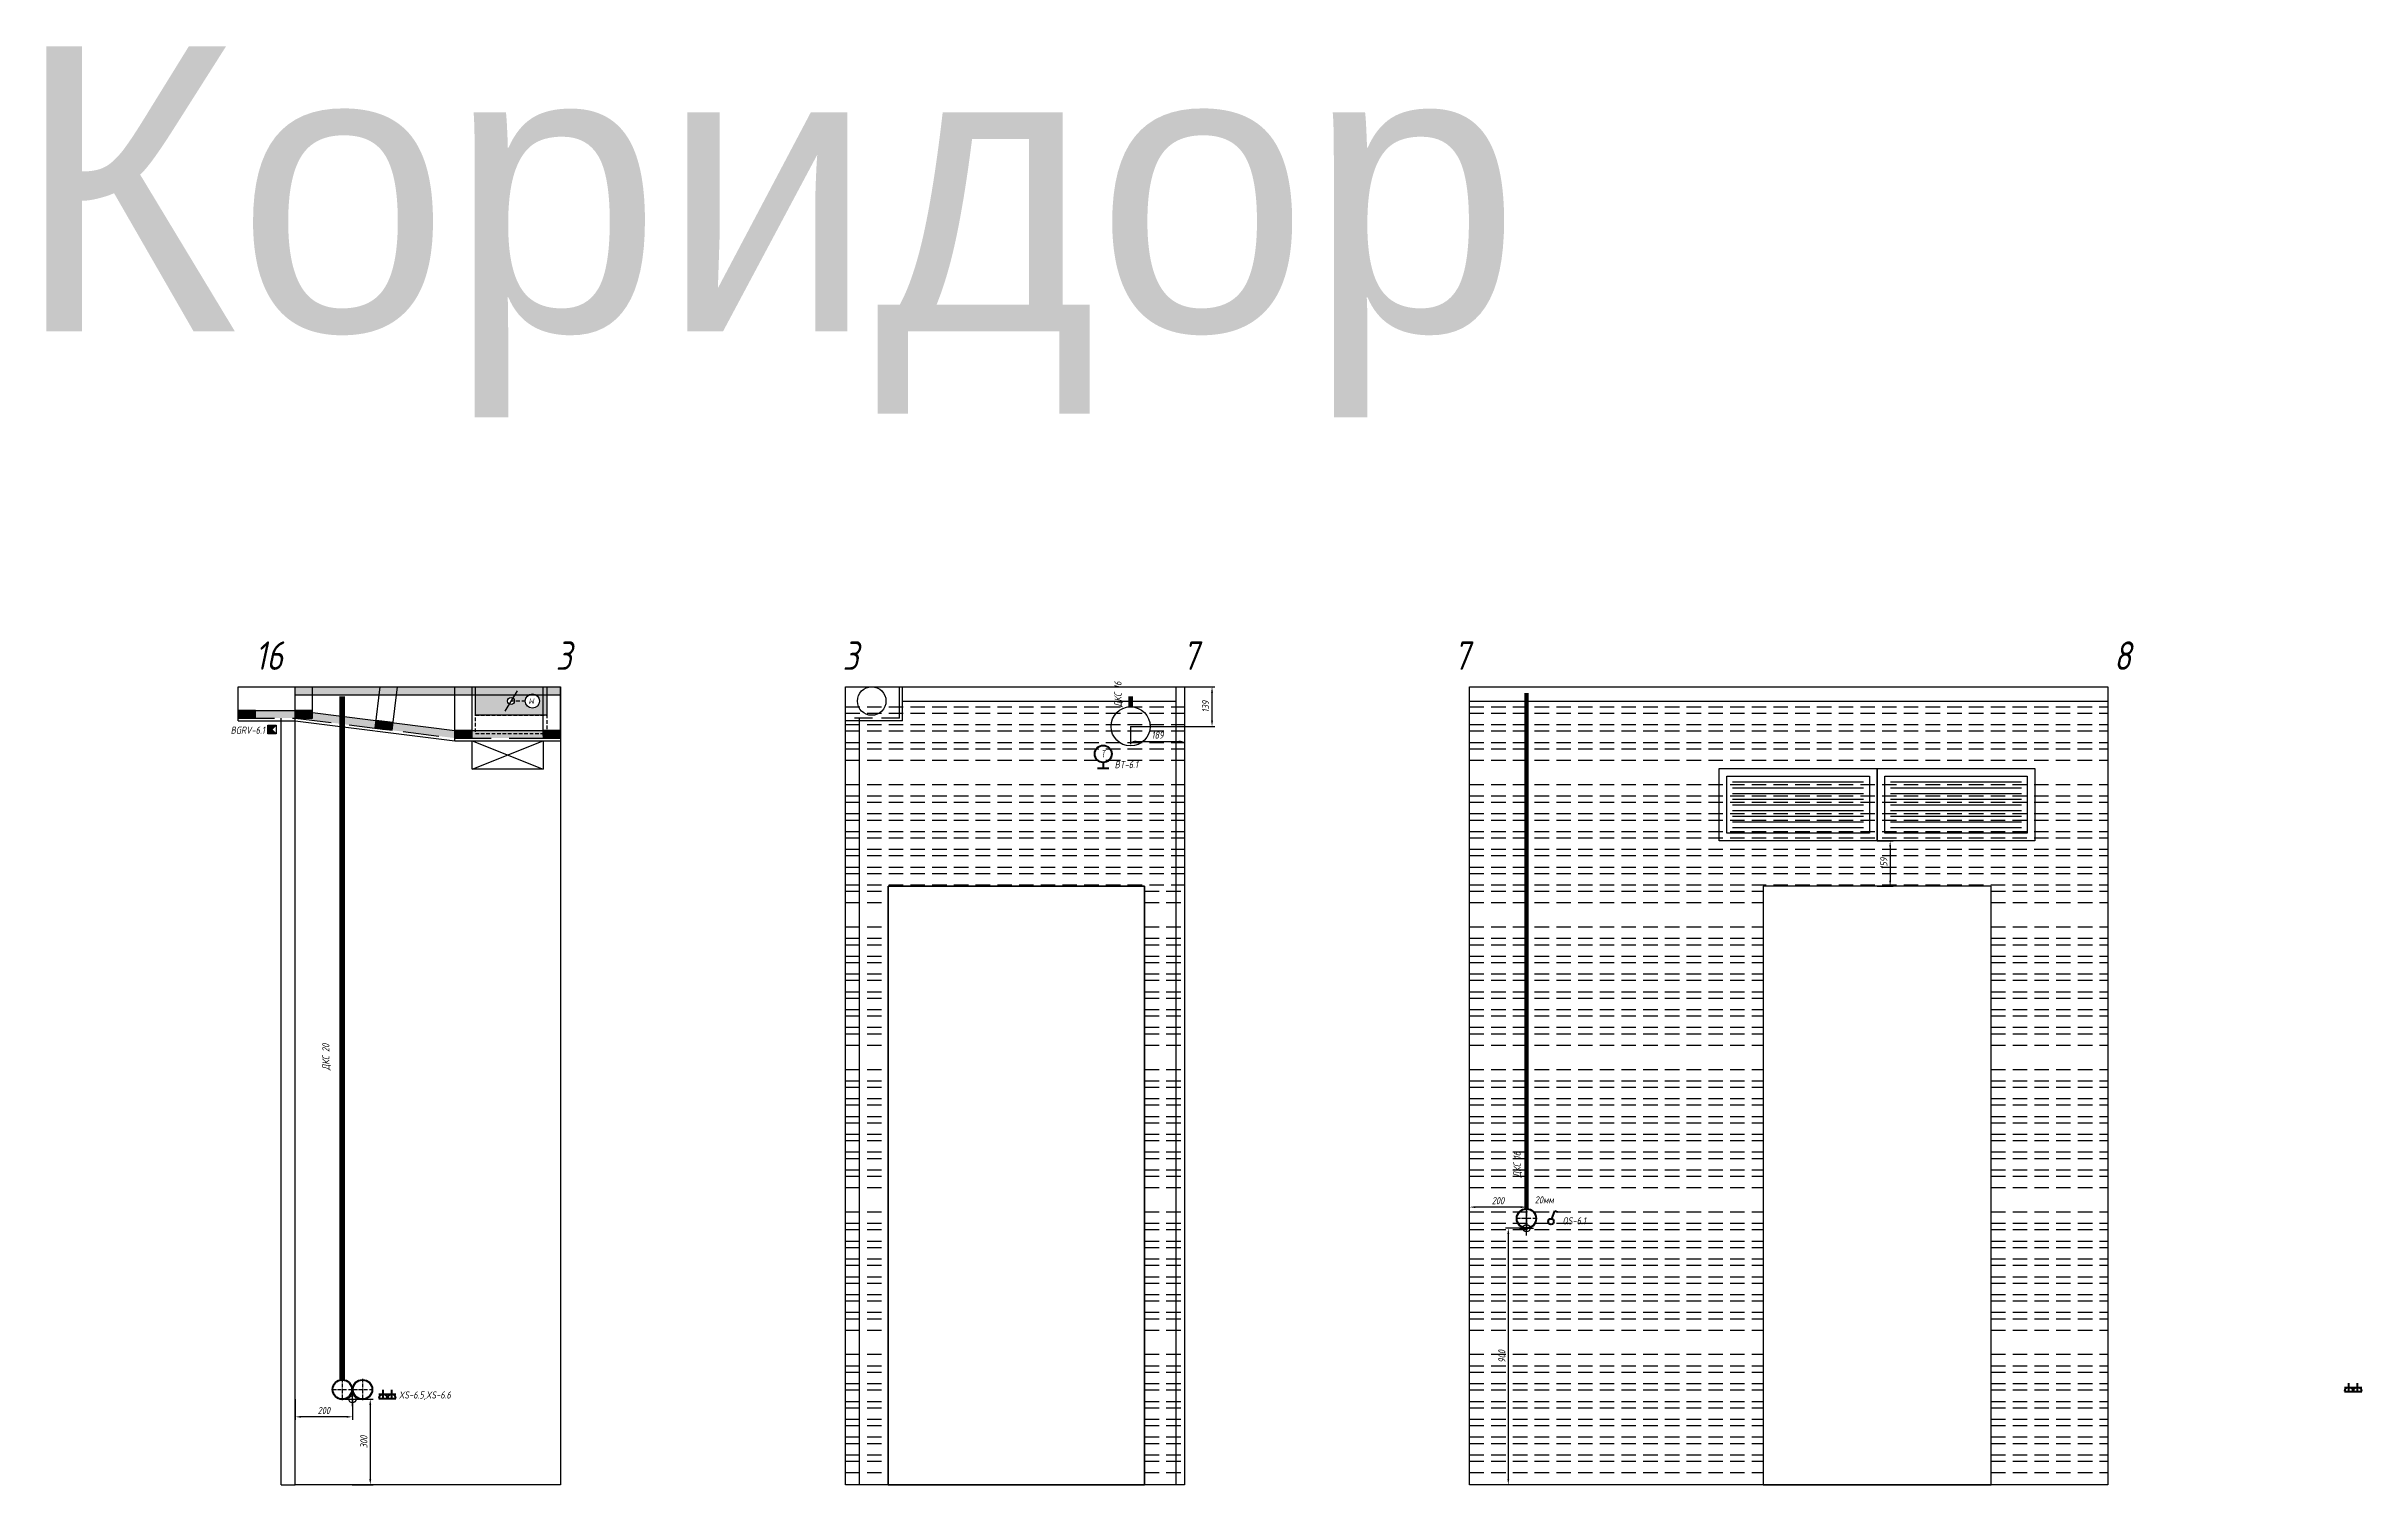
# Model space of a CAD drawing. Header units: millimetres. Extents: x -40374 to 56557, y -58468 to -14063.
# Drawn here: x -6081 to 2043, y -44400 to -39352 of the extents above; entities that cross this region are included whole.
import ezdxf
from ezdxf.enums import TextEntityAlignment as Align

# ---------------------------------------------------------------- set-up
doc = ezdxf.new("R2010")
doc.units = ezdxf.units.MM
doc.header["$PDMODE"] = 34
doc.header["$PDSIZE"] = 25
doc.linetypes.add('ACAD_ISO10W100', pattern=[18.5, 12, -3, 0.5, -3])
doc.linetypes.add('DASHED', pattern=[19.05, 12.7, -6.35])
for name, color, linetype in [('01 Черновое', 7, 'Continuous'), ('02 ОВиК', 7, 'Continuous'), ('02 ЭОМ и СС', 7, 'Continuous'), ('03 Потолок', 7, 'Continuous'), ('04 Лючки', 7, 'Continuous'), ('10 Перегородки', 7, 'Continuous'), ('11 Привязка размеры', 7, 'Continuous')]:
    doc.layers.add(name, color=color, linetype=linetype)
doc.layers.add('100 noprint', color=1, linetype='Continuous', plot=False)
doc.styles.get("Standard").update_dxf_attribs({"font": 'Ubuntu-R.ttf'})
doc.styles.add('ГОСТ-ISOCPEUR', font='isocpeui.ttf', dxfattribs={"width": 0.8})
doc.dimstyles.new('ISO-25', dxfattribs={"dimtxt": 2.5, "dimasz": 2.5, "dimexe": 1.25, "dimexo": 0.625, "dimtad": 1, "dimtxsty": 'Standard', "dimcen": 2.5, "dimadec": 0, "dimazin": 0, "dimtfac": 1, "dimtmove": 0, "dimatfit": 3, "dimfxl": 1, "dimarcsym": 0})

# ---------------------------------------------------------------- blocks, each defined once
blk = doc.blocks.new('дроссель d100')
at = {"color": 0}
for p, q in [((0, 0), (0, 100)), ((0, 100), (250, 100)), ((103.4, 14.7), (146.6, 85.3)), ((250, 100), (250, 0)), ((250, 0), (0, 0))]:
    blk.add_line(p, q, dxfattribs=at)
at = {"color": 0, "linetype": 'DASHED'}
blk.add_line((75, 50), (125, 50), dxfattribs=at)
at = {"color": 0}
for centre, radius in [((50, 50), 25), ((125, 50), 12.5)]:
    blk.add_circle(centre, radius, dxfattribs=at)
at = {"color": 0, "style": 'ГОСТ-ISOCPEUR', "width": 0.8}
blk.add_text('M', height=20, dxfattribs=at).set_placement((50, 50), align=Align.MIDDLE_CENTER)
blk = doc.blocks.new('АП 500х200')
at = {"color": 0, "lineweight": -2}
for p, q in [((-507, 207), (-47, 207)), ((-507, 187), (-47, 187)), ((-507, 167), (-47, 167)), ((-507, 147), (-47, 147)), ((-507, 127), (-47, 127)), ((-507, 107), (-47, 107)), ((-507, 87), (-47, 87)), ((-507, 67), (-47, 67)), ((-507, 47), (-47, 47))]:
    blk.add_line(p, q, dxfattribs=at)
for points in [[(-554, 0), (-554, 254), (0, 254), (0, 0)], [(-527, 27), (-527, 227), (-27, 227), (-27, 27)]]:
    blk.add_lwpolyline(points, close=True, dxfattribs=at)
blk = doc.blocks.new('розетка скрытая трехполюсная')
at = {"color": 0, "lineweight": -2}
for p, q in [((-1.5, 1.5), (1.5, 1.5)), ((-1.5, 0), (1.5, 0)), ((0, 0), (0, 3))]:
    blk.add_line(p, q, dxfattribs=at)
blk.add_arc((0, 0), 1.5, 0, 180, dxfattribs=at)
blk = doc.blocks.new('*D870')
at = {"layer": '11 Привязка размеры', "color": 0, "lineweight": -2}
for p, q in [((-5007.9, -44099.7), (-4934.2, -44099.7)), ((-4944.2, -44119.7), (-4944.2, -44379.7)), ((-5007.9, -44399.7), (-4934.2, -44399.7))]:
    blk.add_line(p, q, dxfattribs=at)
at = {"layer": '11 Привязка размеры', "color": 0}
for points in [[(-4940.9, -44119.7), (-4947.6, -44119.7), (-4944.2, -44099.7)], [(-4947.6, -44379.7), (-4940.9, -44379.7), (-4944.2, -44399.7)]]:
    blk.add_solid(points, dxfattribs=at)
at = {"layer": 'Defpoints', "color": 0}
for p in [(-5007.9, -44099.7), (-5007.9, -44399.7), (-4944.2, -44399.7)]:
    blk.add_point(p, dxfattribs=at)
at = {"layer": '11 Привязка размеры', "color": 0, "insert": (-4966.7, -44249.7), "char_height": 25, "attachment_point": 5, "rotation": 90, "style": 'ГОСТ-ISOCPEUR'}
blk.add_mtext('300', dxfattribs=at)
blk = doc.blocks.new('*D871')
at = {"layer": '11 Привязка размеры', "color": 0, "lineweight": -2}
for p, q in [((-5207.2, -44099.7), (-5207.2, -44171.6)), ((-5006.9, -44099.7), (-5006.9, -44171.6)), ((-5026.9, -44161.6), (-5187.2, -44161.6))]:
    blk.add_line(p, q, dxfattribs=at)
at = {"layer": '11 Привязка размеры', "color": 0}
for points in [[(-5187.2, -44158.2), (-5187.2, -44164.9), (-5207.2, -44161.6)], [(-5026.9, -44164.9), (-5026.9, -44158.2), (-5006.9, -44161.6)]]:
    blk.add_solid(points, dxfattribs=at)
at = {"layer": 'Defpoints', "color": 0}
for p in [(-5207.2, -44099.7), (-5006.9, -44099.7), (-5207.2, -44161.6)]:
    blk.add_point(p, dxfattribs=at)
at = {"layer": '11 Привязка размеры', "color": 0, "insert": (-5107, -44139.1), "char_height": 25, "attachment_point": 5, "style": 'ГОСТ-ISOCPEUR'}
blk.add_mtext('200', dxfattribs=at)
blk = doc.blocks.new('датчик температуры')
at = {"color": 0, "lineweight": -2}
for p, q in [((-2, 0), (2, 0)), ((0, 2), (0, 0))]:
    blk.add_line(p, q, dxfattribs=at)
blk.add_circle((0, 5), 3, dxfattribs=at)
at = {"color": 0, "lineweight": -2, "style": 'ГОСТ-ISOCPEUR', "width": 0.6}
blk.add_text('T', height=2.5, rotation=360, dxfattribs=at).set_placement((-0.01, 5), align=Align.MIDDLE_CENTER)
blk = doc.blocks.new('*D876')
at = {"layer": '11 Привязка размеры', "color": 0, "lineweight": -2}
for p, q in [((-2276.4, -41599.7), (-1980.6, -41599.7)), ((-1990.6, -41718.7), (-1990.6, -41619.7)), ((-2276.4, -41738.7), (-1980.6, -41738.7))]:
    blk.add_line(p, q, dxfattribs=at)
at = {"layer": '11 Привязка размеры', "color": 0}
for points in [[(-1987.2, -41619.7), (-1993.9, -41619.7), (-1990.6, -41599.7)], [(-1993.9, -41718.7), (-1987.2, -41718.7), (-1990.6, -41738.7)]]:
    blk.add_solid(points, dxfattribs=at)
at = {"layer": 'Defpoints', "color": 0}
for p in [(-2276.4, -41599.7), (-1990.6, -41599.7), (-2276.4, -41738.7)]:
    blk.add_point(p, dxfattribs=at)
at = {"layer": '11 Привязка размеры', "color": 0, "insert": (-2013.1, -41669.2), "char_height": 25, "attachment_point": 5, "rotation": 90, "style": 'ГОСТ-ISOCPEUR'}
blk.add_mtext('139', dxfattribs=at)
blk = doc.blocks.new('*D877')
at = {"layer": '11 Привязка размеры', "color": 0, "lineweight": -2}
for p, q in [((-2276.4, -41738.7), (-2276.4, -41801.5)), ((-2087.2, -41738.7), (-2087.2, -41801.5)), ((-2256.4, -41791.5), (-2107.2, -41791.5))]:
    blk.add_line(p, q, dxfattribs=at)
at = {"layer": '11 Привязка размеры', "color": 0}
for points in [[(-2256.4, -41788.2), (-2256.4, -41794.8), (-2276.4, -41791.5)], [(-2107.2, -41794.8), (-2107.2, -41788.2), (-2087.2, -41791.5)]]:
    blk.add_solid(points, dxfattribs=at)
at = {"layer": 'Defpoints', "color": 0}
for p in [(-2276.4, -41738.7), (-2087.2, -41738.7), (-2087.2, -41791.5)]:
    blk.add_point(p, dxfattribs=at)
at = {"layer": '11 Привязка размеры', "color": 0, "insert": (-2181.8, -41769), "char_height": 25, "attachment_point": 5, "style": 'ГОСТ-ISOCPEUR'}
blk.add_mtext('189', dxfattribs=at)
blk = doc.blocks.new('кнопка 1')
at = {"color": 0, "lineweight": -2}
for p, q in [((0.35, 0.94), (1.39, 3.78)), ((1.39, 3.78), (2.34, 3.45))]:
    blk.add_line(p, q, dxfattribs=at)
blk.add_circle((0, 0), 1, dxfattribs=at)
blk = doc.blocks.new('*D879')
at = {"layer": '11 Привязка размеры', "color": 0, "lineweight": -2}
for p, q in [((-887.2, -43499.7), (-961, -43499.7)), ((-951, -43519.7), (-951, -44379.7)), ((-887.2, -44399.7), (-961, -44399.7))]:
    blk.add_line(p, q, dxfattribs=at)
at = {"layer": '11 Привязка размеры', "color": 0}
for points in [[(-947.7, -43519.7), (-954.3, -43519.7), (-951, -43499.7)], [(-954.3, -44379.7), (-947.7, -44379.7), (-951, -44399.7)]]:
    blk.add_solid(points, dxfattribs=at)
at = {"layer": 'Defpoints', "color": 0}
for p in [(-887.2, -43499.7), (-951, -44399.7), (-887.2, -44399.7)]:
    blk.add_point(p, dxfattribs=at)
at = {"layer": '11 Привязка размеры', "color": 0, "insert": (-973.5, -43949.7), "char_height": 25, "attachment_point": 5, "rotation": 90, "style": 'ГОСТ-ISOCPEUR'}
blk.add_mtext('900', dxfattribs=at)
blk = doc.blocks.new('*D882')
at = {"layer": '11 Привязка размеры', "color": 0, "lineweight": -2}
for p, q in [((-1087.2, -43499.7), (-1087.2, -43415.6)), ((-907.2, -43425.6), (-1067.2, -43425.6)), ((-887.2, -43499.7), (-887.2, -43415.6))]:
    blk.add_line(p, q, dxfattribs=at)
at = {"layer": '11 Привязка размеры', "color": 0}
for points in [[(-1067.2, -43422.3), (-1067.2, -43428.9), (-1087.2, -43425.6)], [(-907.2, -43428.9), (-907.2, -43422.3), (-887.2, -43425.6)]]:
    blk.add_solid(points, dxfattribs=at)
at = {"layer": 'Defpoints', "color": 0}
for p in [(-1087.2, -43425.6), (-1087.2, -43499.7), (-887.2, -43499.7)]:
    blk.add_point(p, dxfattribs=at)
at = {"layer": '11 Привязка размеры', "color": 0, "insert": (-987.2, -43403.1), "char_height": 25, "attachment_point": 5, "style": 'ГОСТ-ISOCPEUR'}
blk.add_mtext('200', dxfattribs=at)
blk = doc.blocks.new('*D898')
at = {"layer": '11 Привязка размеры', "color": 0, "lineweight": -2}
for p, q in [((342.8, -42140.7), (398.9, -42140.7)), ((388.9, -42160.7), (388.9, -42279.7)), ((342.8, -42299.7), (398.9, -42299.7))]:
    blk.add_line(p, q, dxfattribs=at)
at = {"layer": '11 Привязка размеры', "color": 0}
for points in [[(392.2, -42160.7), (385.6, -42160.7), (388.9, -42140.7)], [(385.6, -42279.7), (392.2, -42279.7), (388.9, -42299.7)]]:
    blk.add_solid(points, dxfattribs=at)
at = {"layer": 'Defpoints', "color": 0}
for p in [(342.8, -42140.7), (342.8, -42299.7), (388.9, -42299.7)]:
    blk.add_point(p, dxfattribs=at)
at = {"layer": '11 Привязка размеры', "color": 0, "insert": (366.4, -42220.2), "char_height": 25, "attachment_point": 5, "rotation": 90, "style": 'ГОСТ-ISOCPEUR'}
blk.add_mtext('159', dxfattribs=at)
blk = doc.blocks.new('Охранный датчик')
blk.add_hatch(color=0).paths.add_polyline_path([(3, 3), (0, 3), (0, 0), (3, 0), (1.5, 1.5)])
at = {"color": 0}
for p, q in [((3, 3), (1.5, 1.5)), ((1.5, 1.5), (3, 0))]:
    blk.add_line(p, q, dxfattribs=at)
blk.add_lwpolyline([(3, 0), (0, 0), (0, 3), (3, 3)], close=True, dxfattribs=at)

msp = doc.modelspace()

# ---------------------------------------------------------------- hatches: boundary and pattern name
at = {"layer": '02 ОВиК', "lineweight": -2}
h = msp.add_hatch(color=254, dxfattribs=at)
h.paths.add_polyline_path([(-4325.2, -41599.7), (-4575.2, -41599.7), (-4575.2, -41699.7), (-4325.2, -41699.7)])
h.paths.add_polyline_path([(-4450.2, -41662.2, -0.138325), (-4456.8, -41660.4, -0.756968), (-4450.2, -41637.2, -0.138325), (-4443.7, -41639.1, -0.260938), (-4437.7, -41649.7, -0.414214)], flags=16)
h.paths.add_polyline_path([(-4365.2, -41634.7), (-4385.3, -41634.7), (-4385.3, -41664.7), (-4365.2, -41664.7)], flags=8)
h.paths.add_polyline_path([(-4365.2, -41634.7), (-4385.3, -41634.7), (-4385.3, -41664.7), (-4365.2, -41664.7)], flags=8)
h.paths.add_polyline_path([(-4375.2, -41674.7, -0.414214), (-4400.2, -41649.7, -0.414214), (-4375.2, -41624.7, -1)], flags=16)
at = {"layer": '03 Потолок', "lineweight": -2}
for color, points in [(9, [(-4277.2, -41599.7), (-5207.2, -41599.7), (-5207.2, -41627.7), (-4277.2, -41627.7)]), (252, [(-5347.2, -41709.7), (-5347.2, -41682.7), (-5407.2, -41682.7), (-5407.2, -41709.7)]), (9, [(-5207.2, -41709.7), (-5207.2, -41682.7), (-5347.2, -41682.7), (-5347.2, -41709.7)]), (252, [(-5147.2, -41709.7), (-5147.2, -41682.7), (-5207.2, -41682.7), (-5207.2, -41709.7)]), (252, [(-4867.7, -41752.2), (-4864.3, -41725.4), (-4923.9, -41717.9), (-4927.2, -41744.7)]), (252, [(-4587.2, -41779.7), (-4587.2, -41752.7), (-4647.2, -41752.7), (-4647.2, -41779.7)]), (9, [(-4337.2, -41770.2), (-4337.2, -41752.7), (-4587.2, -41752.7), (-4587.2, -41779.7), (-4337.2, -41779.7)]), (252, [(-4277.2, -41779.7), (-4277.2, -41752.7), (-4337.2, -41752.7), (-4337.2, -41779.7)])]:
    msp.add_hatch(color=color, dxfattribs=at).paths.add_polyline_path(points)
h = msp.add_hatch(color=9, dxfattribs=at)
h.paths.add_polyline_path([(-4989.6, -41709.7), (-5147.2, -41690), (-5147.2, -41709.7)])
h.paths.add_polyline_path([(-4923.9, -41717.9), (-4989.6, -41709.7), (-5207.2, -41709.7), (-4927.2, -41744.7)])
h.paths.add_polyline_path([(-4647.2, -41752.5), (-4864.3, -41725.4), (-4867.7, -41752.2), (-4647.2, -41779.7), (-4647.2, -41752.7)])

# ---------------------------------------------------------------- linework, layer by layer
at = {"layer": '01 Черновое'}
for points in [[(-5207.2, -44399.7), (-5207.2, -41599.7), (-4277.2, -41599.7), (-4277.2, -44399.7)], [(-2087.2, -41599.7), (-2087.2, -44399.7), (-3277.2, -44399.7), (-3277.2, -41599.7)], [(-1087.2, -44399.7), (-1087.2, -41599.7), (1152.8, -41599.7), (1152.8, -44399.7)], [(-2227.2, -42299.7), (-2227.2, -44399.7), (-3127.2, -44399.7), (-3127.2, -42299.7)], [(-57.2, -42299.7), (-57.2, -44399.7), (742.8, -44399.7), (742.8, -42299.7)]]:
    msp.add_lwpolyline(points, close=True, dxfattribs=at)
at = {"layer": '02 ОВиК', "linetype": 'DASHED', "lineweight": -2, "flags": 128}
msp.add_lwpolyline([(-4575.2, -41699.7), (-4325.2, -41699.7), (-4325.2, -41764.7), (-4575.2, -41764.7)], close=True, dxfattribs=at)
at = {"layer": '02 ОВиК', "linetype": 'Continuous', "lineweight": -2}
msp.add_circle((-3184.7, -41649.7), 50, dxfattribs=at)
msp.add_circle((-3184.7, -41649.7), 50, dxfattribs=at)
at = {"layer": '02 ОВиК', "color": 1}
msp.add_circle((-2276.4, -41738.7), 68.5, dxfattribs=at)
msp.add_circle((-2276.4, -41738.7), 68.5, dxfattribs=at)
at = {"layer": '02 ЭОМ и СС', "color": 1, "flags": 128}
msp.add_lwpolyline([(-5042.4, -44031.7, 20, 20, 0), (-5042.4, -41632.7, 20, 20, 0)], format="xyseb", dxfattribs=at)
at = {"layer": '02 ЭОМ и СС', "const_width": 16, "flags": 128}
msp.add_lwpolyline([(-2276.4, -41670.2), (-2276.4, -41632.7)], dxfattribs=at)
msp.add_lwpolyline([(-2276.4, -41670.2), (-2276.4, -41632.7)], dxfattribs=at)
at = {"layer": '02 ЭОМ и СС', "color": 3, "flags": 128}
msp.add_lwpolyline([(-887.2, -43431.7, 16, 16, 0), (-887.2, -41621.2, 16, 16, 0)], format="xyseb", dxfattribs=at)
msp.add_lwpolyline([(-887.2, -43431.7, 16, 16, 0), (-887.2, -41621.2, 16, 16, 0)], format="xyseb", dxfattribs=at)
at = {"layer": '02 ЭОМ и СС', "color": 3, "lineweight": 40}
msp.add_circle((-887.2, -43465.7), 34, dxfattribs=at)
msp.add_circle((-887.2, -43465.7), 34, dxfattribs=at)
at = {"layer": '02 ЭОМ и СС', "color": 1, "lineweight": 40}
for centre in [(-5042.4, -44065.7), (-4971.4, -44065.7)]:
    msp.add_circle(centre, 34, dxfattribs=at)
at = {"layer": '03 Потолок', "color": 1, "lineweight": -2}
for p, q in [((-5407.2, -41719.2), (-5407.2, -41599.7)), ((-5407.2, -41599.7), (-4277.2, -41599.7)), ((-5207.2, -41682.7), (-5207.2, -41599.7)), ((-5207.2, -41627.7), (-4277.2, -41627.7)), ((-5147.2, -41682.7), (-5147.2, -41599.7)), ((-4927.2, -41744.7), (-4909.1, -41599.7)), ((-4867.7, -41752.2), (-4848.6, -41599.7)), ((-4647.2, -41779.7), (-4647.2, -41599.7)), ((-4587.2, -41779.7), (-4587.2, -41599.7)), ((-4337.2, -41770.2), (-4337.2, -41599.7)), ((-4277.2, -41779.7), (-4277.2, -41599.7)), ((-5407.2, -41682.7), (-5147.2, -41682.7)), ((-5407.2, -41719.2), (-5207.8, -41719.2)), ((-5207.8, -41719.2), (-5207.2, -41709.7)), ((-5207.8, -41719.2), (-4647.8, -41789.2)), ((-5147.2, -41690), (-4647.2, -41752.5)), ((-4587.2, -41752.7), (-4277.2, -41752.7)), ((-4647.8, -41789.2), (-4647.2, -41779.7)), ((-4647.8, -41789.2), (-4277.2, -41789.2))]:
    msp.add_line(p, q, dxfattribs=at)
at = {"layer": '03 Потолок', "color": 1, "ltscale": 5}
for p, q in [((-3086.7, -41709.7), (-3086.7, -41599.7)), ((-3077.2, -41719.2), (-3077.2, -41599.7)), ((-3077.2, -41649.7), (-2117.2, -41649.7)), ((-1087.2, -41649.7), (1152.8, -41649.7)), ((-3077.2, -41719.2), (-3277.2, -41719.2))]:
    msp.add_line(p, q, dxfattribs=at)
at = {"layer": '03 Потолок', "color": 1, "linetype": 'DASHED', "ltscale": 10}
for p, q in [((-5407.2, -41709.7), (-5207.2, -41709.7)), ((-5207.2, -41709.7), (-4647.2, -41779.7)), ((-4647.2, -41779.7), (-4277.2, -41779.7))]:
    msp.add_line(p, q, dxfattribs=at)
at = {"layer": '03 Потолок', "color": 1, "linetype": 'DASHED', "ltscale": 5}
msp.add_line((-3086.7, -41709.7), (-3277.2, -41709.7), dxfattribs=at)
at = {"layer": '03 Потолок', "color": 1, "lineweight": -2}
for points in [[(-5347.2, -41709.7), (-5347.2, -41682.7), (-5407.2, -41682.7), (-5407.2, -41709.7)], [(-5147.2, -41709.7), (-5147.2, -41682.7), (-5207.2, -41682.7), (-5207.2, -41709.7)], [(-4867.7, -41752.2), (-4864.3, -41725.4), (-4923.9, -41717.9), (-4927.2, -41744.7)], [(-4587.2, -41779.7), (-4587.2, -41752.7), (-4647.2, -41752.7), (-4647.2, -41779.7)], [(-4277.2, -41779.7), (-4277.2, -41752.7), (-4337.2, -41752.7), (-4337.2, -41779.7)]]:
    msp.add_lwpolyline(points, close=True, dxfattribs=at)
at = {"layer": '04 Лючки', "color": 2, "lineweight": -2}
for p, q in [((-4587.2, -41789.2), (-4337.2, -41889.2)), ((-4587.2, -41889.2), (-4337.2, -41789.2))]:
    msp.add_line(p, q, dxfattribs=at)
msp.add_lwpolyline([(-4337.2, -41789.2), (-4337.2, -41889.2), (-4587.2, -41889.2), (-4587.2, -41789.2)], close=True, dxfattribs=at)
at = {"layer": '10 Перегородки', "color": 74, "linetype": 'Continuous', "ltscale": 10}
msp.add_line((-2117.2, -41599.7), (-2117.2, -44399.7), dxfattribs=at)
at = {"layer": '10 Перегородки', "color": 3, "linetype": 'Continuous', "ltscale": 10}
for p, q in [((-5257.2, -44399.7), (-5257.2, -41709.7)), ((-3227.2, -44399.7), (-3227.2, -41709.7)), ((-5257.2, -44399.7), (-5207.2, -44399.7))]:
    msp.add_line(p, q, dxfattribs=at)
at = {"layer": '100 noprint', "linetype": 'DASHED', "ltscale": 4}
for p, q in [((-3277.2, -41669.7), (-2087.2, -41669.7)), ((-1087.2, -41669.7), (1152.8, -41669.7)), ((-3277.2, -41692.2), (-2087.2, -41692.2)), ((-3277.2, -41732.2), (-2087.2, -41732.2)), ((-3277.2, -41754.7), (-2087.2, -41754.7)), ((-1087.2, -41692.2), (1152.8, -41692.2)), ((-1087.2, -41732.2), (1152.8, -41732.2)), ((-1087.2, -41754.7), (1152.8, -41754.7)), ((-3277.2, -41794.7), (-2087.2, -41794.7)), ((-3277.2, -41817.2), (-2087.2, -41817.2)), ((-1087.2, -41794.7), (1152.8, -41794.7)), ((-1087.2, -41817.2), (1152.8, -41817.2)), ((-3277.2, -41857.2), (-2087.2, -41857.2)), ((-1087.2, -41857.2), (1152.8, -41857.2)), ((-3277.2, -41942.2), (-2087.2, -41942.2)), ((-3277.2, -41982.2), (-2087.2, -41982.2)), ((-1087.2, -41942.2), (1152.8, -41942.2)), ((-1087.2, -41982.2), (1152.8, -41982.2)), ((-3277.2, -42004.7), (-2087.2, -42004.7)), ((-3277.2, -42044.7), (-2087.2, -42044.7)), ((-3277.2, -42067.2), (-2087.2, -42067.2)), ((-1087.2, -42004.7), (1152.8, -42004.7)), ((-1087.2, -42044.7), (1152.8, -42044.7)), ((-1087.2, -42067.2), (1152.8, -42067.2)), ((-3277.2, -42107.2), (-2087.2, -42107.2)), ((-3277.2, -42129.7), (-2087.2, -42129.7)), ((-1087.2, -42107.2), (1152.8, -42107.2)), ((-1087.2, -42129.7), (1152.8, -42129.7)), ((-3277.2, -42169.7), (-2087.2, -42169.7)), ((-3277.2, -42192.2), (-2087.2, -42192.2)), ((-3277.2, -42232.2), (-2087.2, -42232.2)), ((-1087.2, -42169.7), (1152.8, -42169.7)), ((-1087.2, -42192.2), (1152.8, -42192.2)), ((-1087.2, -42232.2), (1152.8, -42232.2)), ((-3277.2, -42254.7), (-2087.2, -42254.7)), ((-3277.2, -42294.7), (-2087.2, -42294.7)), ((-3277.2, -42317.2), (-3127.2, -42317.2)), ((-2227.2, -42317.2), (-2087.2, -42317.2)), ((-1087.2, -42254.7), (1152.8, -42254.7)), ((-1087.2, -42294.7), (1152.8, -42294.7)), ((-1087.2, -42317.2), (-57.2, -42317.2)), ((742.8, -42317.2), (1152.8, -42317.2)), ((-3277.2, -42357.2), (-3127.2, -42357.2)), ((-2227.2, -42357.2), (-2087.2, -42357.2)), ((-1087.2, -42357.2), (-57.2, -42357.2)), ((742.8, -42357.2), (1152.8, -42357.2)), ((-3277.2, -42442.2), (-3127.2, -42442.2)), ((-3277.2, -42482.2), (-3127.2, -42482.2)), ((-2227.2, -42442.2), (-2087.2, -42442.2)), ((-2227.2, -42482.2), (-2087.2, -42482.2)), ((-1087.2, -42442.2), (-57.2, -42442.2)), ((-1087.2, -42482.2), (-57.2, -42482.2)), ((742.8, -42442.2), (1152.8, -42442.2)), ((742.8, -42482.2), (1152.8, -42482.2)), ((-3277.2, -42504.7), (-3127.2, -42504.7)), ((-3277.2, -42544.7), (-3127.2, -42544.7)), ((-3277.2, -42567.2), (-3127.2, -42567.2)), ((-2227.2, -42504.7), (-2087.2, -42504.7)), ((-2227.2, -42544.7), (-2087.2, -42544.7)), ((-2227.2, -42567.2), (-2087.2, -42567.2)), ((-1087.2, -42504.7), (-57.2, -42504.7)), ((-1087.2, -42544.7), (-57.2, -42544.7)), ((-1087.2, -42567.2), (-57.2, -42567.2)), ((742.8, -42504.7), (1152.8, -42504.7)), ((742.8, -42544.7), (1152.8, -42544.7)), ((742.8, -42567.2), (1152.8, -42567.2)), ((-3277.2, -42607.2), (-3127.2, -42607.2)), ((-3277.2, -42629.7), (-3127.2, -42629.7)), ((-2227.2, -42607.2), (-2087.2, -42607.2)), ((-2227.2, -42629.7), (-2087.2, -42629.7)), ((-1087.2, -42607.2), (-57.2, -42607.2)), ((-1087.2, -42629.7), (-57.2, -42629.7)), ((742.8, -42607.2), (1152.8, -42607.2)), ((742.8, -42629.7), (1152.8, -42629.7)), ((-3277.2, -42669.7), (-3127.2, -42669.7)), ((-3277.2, -42692.2), (-3127.2, -42692.2)), ((-3277.2, -42732.2), (-3127.2, -42732.2)), ((-2227.2, -42669.7), (-2087.2, -42669.7)), ((-2227.2, -42692.2), (-2087.2, -42692.2)), ((-2227.2, -42732.2), (-2087.2, -42732.2)), ((-1087.2, -42669.7), (-57.2, -42669.7)), ((-1087.2, -42692.2), (-57.2, -42692.2)), ((-1087.2, -42732.2), (-57.2, -42732.2)), ((742.8, -42669.7), (1152.8, -42669.7)), ((742.8, -42692.2), (1152.8, -42692.2)), ((742.8, -42732.2), (1152.8, -42732.2)), ((-3277.2, -42754.7), (-3127.2, -42754.7)), ((-3277.2, -42794.7), (-3127.2, -42794.7)), ((-2227.2, -42754.7), (-2087.2, -42754.7)), ((-2227.2, -42794.7), (-2087.2, -42794.7)), ((-1087.2, -42754.7), (-57.2, -42754.7)), ((-1087.2, -42794.7), (-57.2, -42794.7)), ((742.8, -42754.7), (1152.8, -42754.7)), ((742.8, -42794.7), (1152.8, -42794.7)), ((-3277.2, -42817.2), (-3127.2, -42817.2)), ((-3277.2, -42857.2), (-3127.2, -42857.2)), ((-2227.2, -42817.2), (-2087.2, -42817.2)), ((-2227.2, -42857.2), (-2087.2, -42857.2)), ((-1087.2, -42817.2), (-57.2, -42817.2)), ((-1087.2, -42857.2), (-57.2, -42857.2)), ((742.8, -42817.2), (1152.8, -42817.2)), ((742.8, -42857.2), (1152.8, -42857.2)), ((-3277.2, -42942.2), (-3127.2, -42942.2)), ((-2227.2, -42942.2), (-2087.2, -42942.2)), ((-1087.2, -42942.2), (-57.2, -42942.2)), ((742.8, -42942.2), (1152.8, -42942.2)), ((-3277.2, -42982.2), (-3127.2, -42982.2)), ((-3277.2, -43004.7), (-3127.2, -43004.7)), ((-3277.2, -43044.7), (-3127.2, -43044.7)), ((-2227.2, -42982.2), (-2087.2, -42982.2)), ((-2227.2, -43004.7), (-2087.2, -43004.7)), ((-2227.2, -43044.7), (-2087.2, -43044.7)), ((-1087.2, -42982.2), (-57.2, -42982.2)), ((-1087.2, -43004.7), (-57.2, -43004.7)), ((-1087.2, -43044.7), (-57.2, -43044.7)), ((742.8, -42982.2), (1152.8, -42982.2)), ((742.8, -43004.7), (1152.8, -43004.7)), ((742.8, -43044.7), (1152.8, -43044.7)), ((-3277.2, -43067.2), (-3127.2, -43067.2)), ((-3277.2, -43107.2), (-3127.2, -43107.2)), ((-3277.2, -43129.7), (-3127.2, -43129.7)), ((-2227.2, -43067.2), (-2087.2, -43067.2)), ((-2227.2, -43107.2), (-2087.2, -43107.2)), ((-2227.2, -43129.7), (-2087.2, -43129.7)), ((-1087.2, -43067.2), (-57.2, -43067.2)), ((-1087.2, -43107.2), (-57.2, -43107.2)), ((-1087.2, -43129.7), (-57.2, -43129.7)), ((742.8, -43067.2), (1152.8, -43067.2)), ((742.8, -43107.2), (1152.8, -43107.2)), ((742.8, -43129.7), (1152.8, -43129.7)), ((-3277.2, -43169.7), (-3127.2, -43169.7)), ((-3277.2, -43192.2), (-3127.2, -43192.2)), ((-2227.2, -43169.7), (-2087.2, -43169.7)), ((-2227.2, -43192.2), (-2087.2, -43192.2)), ((-1087.2, -43169.7), (-57.2, -43169.7)), ((-1087.2, -43192.2), (-57.2, -43192.2)), ((742.8, -43169.7), (1152.8, -43169.7)), ((742.8, -43192.2), (1152.8, -43192.2)), ((-3277.2, -43232.2), (-3127.2, -43232.2)), ((-3277.2, -43254.7), (-3127.2, -43254.7)), ((-3277.2, -43294.7), (-3127.2, -43294.7)), ((-2227.2, -43232.2), (-2087.2, -43232.2)), ((-2227.2, -43254.7), (-2087.2, -43254.7)), ((-2227.2, -43294.7), (-2087.2, -43294.7)), ((-1087.2, -43232.2), (-57.2, -43232.2)), ((-1087.2, -43254.7), (-57.2, -43254.7)), ((-1087.2, -43294.7), (-57.2, -43294.7)), ((742.8, -43232.2), (1152.8, -43232.2)), ((742.8, -43254.7), (1152.8, -43254.7)), ((742.8, -43294.7), (1152.8, -43294.7)), ((-3277.2, -43317.2), (-3127.2, -43317.2)), ((-3277.2, -43357.2), (-3127.2, -43357.2)), ((-2227.2, -43317.2), (-2087.2, -43317.2)), ((-2227.2, -43357.2), (-2087.2, -43357.2)), ((-1087.2, -43317.2), (-57.2, -43317.2)), ((-1087.2, -43357.2), (-57.2, -43357.2)), ((742.8, -43317.2), (1152.8, -43317.2)), ((742.8, -43357.2), (1152.8, -43357.2)), ((-3277.2, -43442.2), (-3127.2, -43442.2)), ((-2227.2, -43442.2), (-2087.2, -43442.2)), ((-1087.2, -43442.2), (-57.2, -43442.2)), ((742.8, -43442.2), (1152.8, -43442.2)), ((-3277.2, -43482.2), (-3127.2, -43482.2)), ((-3277.2, -43504.7), (-3127.2, -43504.7)), ((-3277.2, -43544.7), (-3127.2, -43544.7)), ((-2227.2, -43482.2), (-2087.2, -43482.2)), ((-2227.2, -43504.7), (-2087.2, -43504.7)), ((-2227.2, -43544.7), (-2087.2, -43544.7)), ((-1087.2, -43482.2), (-57.2, -43482.2)), ((-1087.2, -43504.7), (-57.2, -43504.7)), ((-1087.2, -43544.7), (-57.2, -43544.7)), ((742.8, -43482.2), (1152.8, -43482.2)), ((742.8, -43504.7), (1152.8, -43504.7)), ((742.8, -43544.7), (1152.8, -43544.7)), ((-3277.2, -43567.2), (-3127.2, -43567.2)), ((-3277.2, -43607.2), (-3127.2, -43607.2)), ((-2227.2, -43567.2), (-2087.2, -43567.2)), ((-2227.2, -43607.2), (-2087.2, -43607.2)), ((-1087.2, -43567.2), (-57.2, -43567.2)), ((-1087.2, -43607.2), (-57.2, -43607.2)), ((742.8, -43567.2), (1152.8, -43567.2)), ((742.8, -43607.2), (1152.8, -43607.2)), ((-3277.2, -43629.7), (-3127.2, -43629.7)), ((-3277.2, -43669.7), (-3127.2, -43669.7)), ((-3277.2, -43692.2), (-3127.2, -43692.2)), ((-2227.2, -43629.7), (-2087.2, -43629.7)), ((-2227.2, -43669.7), (-2087.2, -43669.7)), ((-2227.2, -43692.2), (-2087.2, -43692.2)), ((-1087.2, -43629.7), (-57.2, -43629.7)), ((-1087.2, -43669.7), (-57.2, -43669.7)), ((-1087.2, -43692.2), (-57.2, -43692.2)), ((742.8, -43629.7), (1152.8, -43629.7)), ((742.8, -43669.7), (1152.8, -43669.7)), ((742.8, -43692.2), (1152.8, -43692.2)), ((-3277.2, -43732.2), (-3127.2, -43732.2)), ((-3277.2, -43754.7), (-3127.2, -43754.7)), ((-2227.2, -43732.2), (-2087.2, -43732.2)), ((-2227.2, -43754.7), (-2087.2, -43754.7)), ((-1087.2, -43732.2), (-57.2, -43732.2)), ((-1087.2, -43754.7), (-57.2, -43754.7)), ((742.8, -43732.2), (1152.8, -43732.2)), ((742.8, -43754.7), (1152.8, -43754.7)), ((-3277.2, -43794.7), (-3127.2, -43794.7)), ((-3277.2, -43817.2), (-3127.2, -43817.2)), ((-3277.2, -43857.2), (-3127.2, -43857.2)), ((-2227.2, -43794.7), (-2087.2, -43794.7)), ((-2227.2, -43817.2), (-2087.2, -43817.2)), ((-2227.2, -43857.2), (-2087.2, -43857.2)), ((-1087.2, -43794.7), (-57.2, -43794.7)), ((-1087.2, -43817.2), (-57.2, -43817.2)), ((-1087.2, -43857.2), (-57.2, -43857.2)), ((742.8, -43794.7), (1152.8, -43794.7)), ((742.8, -43817.2), (1152.8, -43817.2)), ((742.8, -43857.2), (1152.8, -43857.2)), ((-3277.2, -43942.2), (-3127.2, -43942.2)), ((-2227.2, -43942.2), (-2087.2, -43942.2)), ((-1087.2, -43942.2), (-57.2, -43942.2)), ((742.8, -43942.2), (1152.8, -43942.2)), ((-3277.2, -43982.2), (-3127.2, -43982.2)), ((-3277.2, -44004.7), (-3127.2, -44004.7)), ((-2227.2, -43982.2), (-2087.2, -43982.2)), ((-2227.2, -44004.7), (-2087.2, -44004.7)), ((-1087.2, -43982.2), (-57.2, -43982.2)), ((-1087.2, -44004.7), (-57.2, -44004.7)), ((742.8, -43982.2), (1152.8, -43982.2)), ((742.8, -44004.7), (1152.8, -44004.7)), ((-3277.2, -44044.7), (-3127.2, -44044.7)), ((-3277.2, -44067.2), (-3127.2, -44067.2)), ((-3277.2, -44107.2), (-3127.2, -44107.2)), ((-2227.2, -44044.7), (-2087.2, -44044.7)), ((-2227.2, -44067.2), (-2087.2, -44067.2)), ((-2227.2, -44107.2), (-2087.2, -44107.2)), ((-1087.2, -44044.7), (-57.2, -44044.7)), ((-1087.2, -44067.2), (-57.2, -44067.2)), ((-1087.2, -44107.2), (-57.2, -44107.2)), ((742.8, -44044.7), (1152.8, -44044.7)), ((742.8, -44067.2), (1152.8, -44067.2)), ((742.8, -44107.2), (1152.8, -44107.2)), ((-3277.2, -44129.7), (-3127.2, -44129.7)), ((-3277.2, -44169.7), (-3127.2, -44169.7)), ((-3277.2, -44192.2), (-3127.2, -44192.2)), ((-2227.2, -44129.7), (-2087.2, -44129.7)), ((-2227.2, -44169.7), (-2087.2, -44169.7)), ((-2227.2, -44192.2), (-2087.2, -44192.2)), ((-1087.2, -44129.7), (-57.2, -44129.7)), ((-1087.2, -44169.7), (-57.2, -44169.7)), ((-1087.2, -44192.2), (-57.2, -44192.2)), ((742.8, -44129.7), (1152.8, -44129.7)), ((742.8, -44169.7), (1152.8, -44169.7)), ((742.8, -44192.2), (1152.8, -44192.2)), ((-3277.2, -44232.2), (-3127.2, -44232.2)), ((-3277.2, -44254.7), (-3127.2, -44254.7)), ((-2227.2, -44232.2), (-2087.2, -44232.2)), ((-2227.2, -44254.7), (-2087.2, -44254.7)), ((-1087.2, -44232.2), (-57.2, -44232.2)), ((-1087.2, -44254.7), (-57.2, -44254.7)), ((742.8, -44232.2), (1152.8, -44232.2)), ((742.8, -44254.7), (1152.8, -44254.7)), ((-3277.2, -44294.7), (-3127.2, -44294.7)), ((-3277.2, -44317.2), (-3127.2, -44317.2)), ((-3277.2, -44357.2), (-3127.2, -44357.2)), ((-2227.2, -44294.7), (-2087.2, -44294.7)), ((-2227.2, -44317.2), (-2087.2, -44317.2)), ((-2227.2, -44357.2), (-2087.2, -44357.2)), ((-1087.2, -44294.7), (-57.2, -44294.7)), ((-1087.2, -44317.2), (-57.2, -44317.2)), ((-1087.2, -44357.2), (-57.2, -44357.2)), ((742.8, -44294.7), (1152.8, -44294.7)), ((742.8, -44317.2), (1152.8, -44317.2)), ((742.8, -44357.2), (1152.8, -44357.2))]:
    msp.add_line(p, q, dxfattribs=at)
at = {"layer": '100 noprint'}
for points in [[(-3127.2, -42299.7), (-3127.2, -44399.7), (-2227.2, -44399.7), (-2227.2, -42299.7)], [(-57.2, -42299.7), (-57.2, -44399.7), (742.8, -44399.7), (742.8, -42299.7)]]:
    msp.add_lwpolyline(points, close=True, dxfattribs=at)
at = {"layer": '11 Привязка размеры', "linetype": 'ACAD_ISO10W100'}
for p, q in [((-887.2, -43427.8), (-887.2, -43503.6)), ((-887.2, -43427.8), (-887.2, -43503.6)), ((-853.2, -43465.7), (-921.2, -43465.7)), ((-853.2, -43465.7), (-921.2, -43465.7)), ((-5042.4, -44027.8), (-5042.4, -44103.6)), ((-4971.4, -44027.8), (-4971.4, -44103.6)), ((-5076.4, -44065.7), (-4937.4, -44065.7))]:
    msp.add_line(p, q, dxfattribs=at)
at = {"layer": '11 Привязка размеры', "lineweight": -2}
for p in [(-887.2, -43499.7), (-887.2, -43499.7), (-5006.9, -44099.7), (-5006.9, -44099.7)]:
    msp.add_point(p, dxfattribs=at)

# ---------------------------------------------------------------- block references
at = {"layer": '02 ОВиК', "linetype": 'Continuous', "lineweight": -2, "rotation": 180}
msp.add_blockref('дроссель d100', (-4325.2, -41599.7), dxfattribs=at)
at = {"layer": '02 ОВиК', "color": 6}
for p in [(342.8, -42140.7), (342.8, -42140.7), (896.8, -42140.7), (896.8, -42140.7)]:
    msp.add_blockref('АП 500х200', p, dxfattribs=at)
at = {"layer": '02 ЭОМ и СС', "color": 1, "lineweight": 40, "xscale": 10, "yscale": 10, "zscale": 10}
for name, p in [('Охранный датчик', (-5304.1, -41764.4)), ('розетка скрытая трехполюсная', (-4899, -44097.4)), ('розетка скрытая трехполюсная', (-4869, -44097.4)), ('розетка скрытая трехполюсная', (1998.4, -44073.1)), ('розетка скрытая трехполюсная', (2028.4, -44073.1))]:
    msp.add_blockref(name, p, dxfattribs=at)
at = {"layer": '02 ЭОМ и СС', "lineweight": 40, "xscale": 10, "yscale": 10, "zscale": 10}
msp.add_blockref('датчик температуры', (-2372.3, -41885.3), dxfattribs=at)
at = {"layer": '02 ЭОМ и СС', "color": 3, "lineweight": 40, "xscale": 10, "yscale": 10, "zscale": 10}
msp.add_blockref('кнопка 1', (-801.2, -43476.2), dxfattribs=at)

# ---------------------------------------------------------------- texts
at = {"layer": '02 ЭОМ и СС', "linetype": 'Continuous', "style": 'ГОСТ-ISOCPEUR', "width": 0.8}
msp.add_text('BGRV-6.1', height=25, dxfattribs=at).set_placement((-5314.1, -41764.4), align=Align.RIGHT)
for s, p in [('BT-6.1', (-2332.3, -41885.3)), ('QS-6.1', (-761.2, -43486.2)), ('XS-6.5,XS-6.6', (-4844, -44097.4))]:
    msp.add_text(s, height=25, dxfattribs=at).set_placement(p)
at = {"layer": '02 ЭОМ и СС', "insert": (-2303, -41670.6), "char_height": 25, "width": 270.313, "attachment_point": 7, "rotation": 90, "style": 'ГОСТ-ISOCPEUR'}
msp.add_mtext('{ДКС 16}', dxfattribs=at)
at = {"layer": '02 ЭОМ и СС', "color": 1, "insert": (-5082.3, -42944.9), "char_height": 25, "width": 270.313, "attachment_point": 7, "rotation": 90, "style": 'ГОСТ-ISOCPEUR'}
msp.add_mtext('{ДКС 20}', dxfattribs=at)
at = {"layer": '02 ЭОМ и СС', "color": 3, "insert": (-902.7, -43321), "char_height": 25, "width": 270.313, "attachment_point": 7, "rotation": 90, "style": 'ГОСТ-ISOCPEUR'}
msp.add_mtext('{ДКС 16}', dxfattribs=at)
at = {"layer": '100 noprint', "style": 'ГОСТ-ISOCPEUR', "width": 0.8}
for s, p in [('16', (-5299.3, -41490.3)), ('3', (-4265.1, -41490.3)), ('3', (-3258.5, -41490.3)), ('7', (-2065.7, -41490.3)), ('7', (-1114.3, -41490.3)), ('8', (1204.4, -41490.3))]:
    msp.add_text(s, height=100, dxfattribs=at).set_placement(p, align=Align.MIDDLE)
at = {"layer": '100 noprint', "insert": (-6190.6, -39352), "char_height": 1000, "width": 2318.604, "attachment_point": 1}
msp.add_mtext('{Коридор}', dxfattribs=at)
at = {"layer": '11 Привязка размеры', "style": 'ГОСТ-ISOCPEUR', "width": 0.8}
msp.add_text('20мм', height=25, dxfattribs=at).set_placement((-791.5, -43412.8), align=Align.RIGHT)

# ---------------------------------------------------------------- dimensions: what is measured, and where the dimension line sits
at = {"layer": '11 Привязка размеры'}
for base, p1, p2, picture, middle in [((-1990.6, -41599.7), (-2276.4, -41738.7), (-2276.4, -41599.7), '*D876', (-2013.1, -41669.2)), ((388.9, -42299.7), (342.8, -42140.7), (342.8, -42299.7), '*D898', (366.4, -42220.2)), ((-4944.2, -44399.7), (-5007.9, -44099.7), (-5007.9, -44399.7), '*D870', (-4966.7, -44249.7))]:
    dim = msp.add_linear_dim(base=base, p1=p1, p2=p2, angle=90, dimstyle='ISO-25', override={"dimtxt": 25, "dimasz": 20, "dimexe": 10, "dimexo": 0, "dimgap": 10, "dimdec": 0, "dimtxsty": 'ГОСТ-ISOCPEUR'}, dxfattribs=at)
    dim.commit()
    dim.dimension.update_dxf_attribs({"geometry": picture, "text_midpoint": middle})
for base, p1, p2, picture, middle in [((-2087.2, -41791.5), (-2276.4, -41738.7), (-2087.2, -41738.7), '*D877', (-2181.8, -41769)), ((-1087.2, -43425.6), (-887.2, -43499.7), (-1087.2, -43499.7), '*D882', (-987.2, -43403.1)), ((-5207.2, -44161.6), (-5006.9, -44099.7), (-5207.2, -44099.7), '*D871', (-5107, -44139.1))]:
    dim = msp.add_linear_dim(base=base, p1=p1, p2=p2, dimstyle='ISO-25', override={"dimtxt": 25, "dimasz": 20, "dimexe": 10, "dimexo": 0, "dimgap": 10, "dimdec": 0, "dimtxsty": 'ГОСТ-ISOCPEUR'}, dxfattribs=at)
    dim.commit()
    dim.dimension.update_dxf_attribs({"geometry": picture, "text_midpoint": middle})
dim = msp.add_linear_dim(base=(-951, -44399.7), p1=(-887.2, -43499.7), p2=(-887.2, -44399.7), angle=90, dimstyle='ISO-25', override={"dimtxt": 25, "dimasz": 20, "dimexe": 10, "dimexo": 0, "dimgap": 10, "dimdec": 0, "dimtxsty": 'ГОСТ-ISOCPEUR'}, dxfattribs=at)
dim.commit()
dim.dimension.update_dxf_attribs({"geometry": '*D879', "text_midpoint": (-951, -43949.7), "dimtype": 160})

doc.saveas('drawing.dxf')
